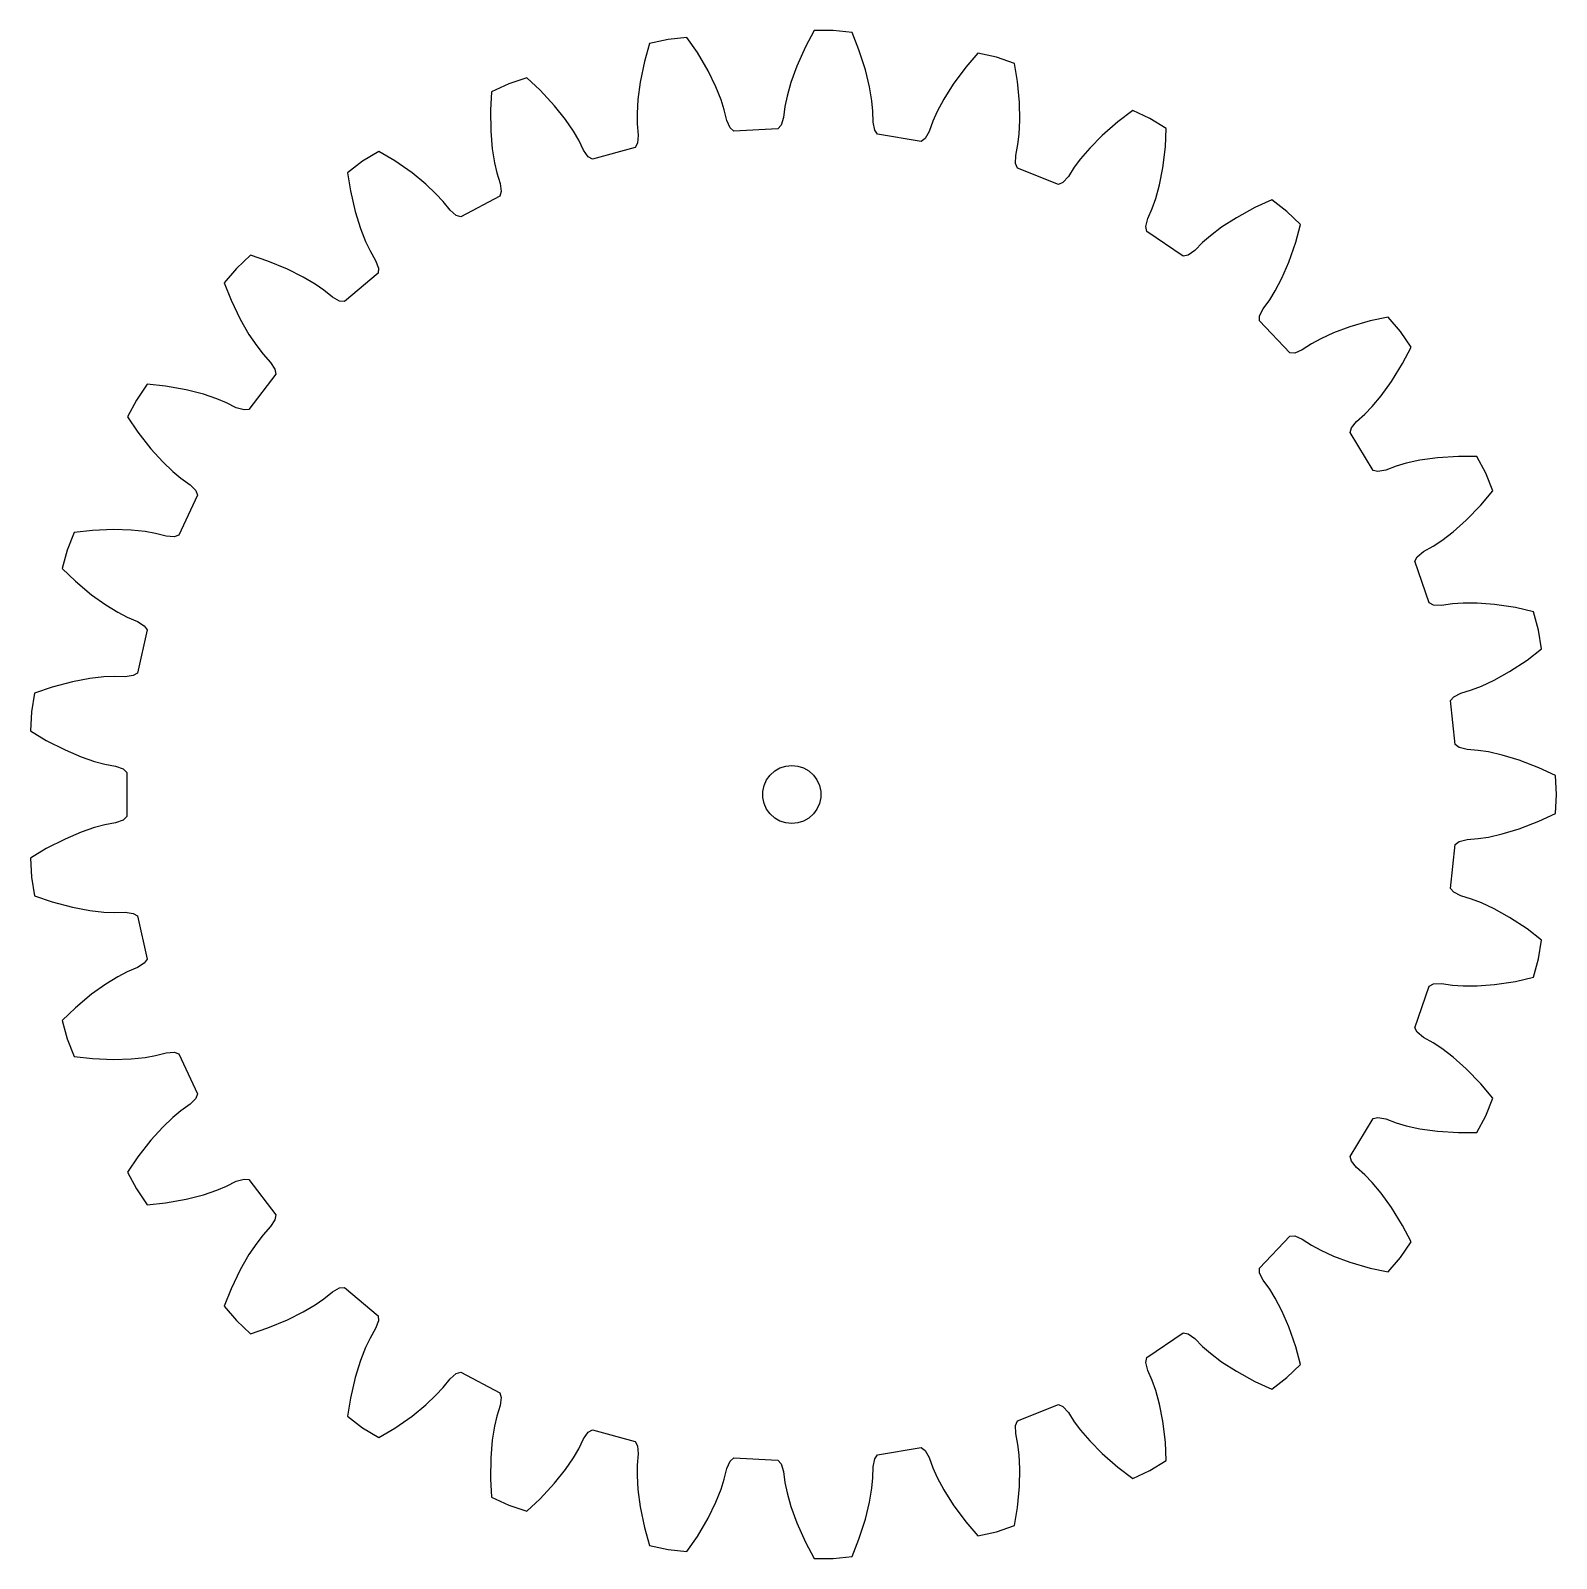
# Model space of a CAD drawing. Header units: metres. Extents: x -39.3 to 39.5, y -39.4 to 39.4.
import ezdxf

# ---------------------------------------------------------------- set-up
doc = ezdxf.new("R2010")
doc.units = ezdxf.units.M

msp = doc.modelspace()

# ---------------------------------------------------------------- linework, layer by layer
for p, q in [((-7.344, 38.74), (-7.603, 37.824)), ((-6.386, 38.95), (-7.344, 38.74)), ((-5.41, 39.057), (-6.386, 38.95)), ((-4.873, 38.272), (-5.41, 39.057)), ((1.156, 39.413), (0.706, 38.574)), ((2.137, 39.413), (1.156, 39.413)), ((3.112, 39.306), (2.137, 39.413)), ((3.469, 38.424), (3.112, 39.306)), ((-4.324, 37.331), (-4.873, 38.272)), ((0.706, 38.574), (0.262, 37.579)), ((3.802, 37.387), (3.469, 38.424)), ((9.601, 38.243), (8.982, 37.52)), ((10.559, 38.032), (9.601, 38.243)), ((11.489, 37.718), (10.559, 38.032)), ((-7.603, 37.824), (-7.822, 36.757)), ((-3.924, 36.516), (-4.324, 37.331)), ((0.262, 37.579), (-0.047, 36.726)), ((4.017, 36.506), (3.802, 37.387)), ((8.982, 37.52), (8.334, 36.644)), ((11.648, 36.78), (11.489, 37.718)), ((-14.61, 36.667), (-15.5, 36.255)), ((-13.68, 36.98), (-14.61, 36.667)), ((-12.986, 36.329), (-13.68, 36.98)), ((-12.247, 35.528), (-12.986, 36.329)), ((-7.822, 36.757), (-7.941, 35.858)), ((-3.653, 35.844), (-3.924, 36.516)), ((-0.047, 36.726), (-0.244, 36.029)), ((4.138, 35.791), (4.017, 36.506)), ((8.334, 36.644), (7.849, 35.878)), ((11.751, 35.696), (11.648, 36.78)), ((-15.5, 36.255), (-15.556, 35.305)), ((-11.682, 34.819), (-12.247, 35.528)), ((-7.941, 35.858), (-7.983, 35.134)), ((-3.487, 35.328), (-3.653, 35.844)), ((-0.353, 35.498), (-0.428, 34.93)), ((-0.244, 36.029), (-0.353, 35.498)), ((4.189, 35.251), (4.138, 35.791)), ((7.849, 35.878), (7.507, 35.239)), ((11.771, 34.789), (11.751, 35.696)), ((-15.556, 35.305), (-15.541, 34.216)), ((-11.273, 34.221), (-11.682, 34.819)), ((-7.983, 35.134), (-7.976, 34.592)), ((-3.351, 34.771), (-3.487, 35.328)), ((-3.185, 34.391), (-3.351, 34.771)), ((-0.428, 34.93), (-0.552, 34.533)), ((4.202, 34.679), (4.189, 35.251)), ((7.286, 34.744), (7.091, 34.205)), ((7.507, 35.239), (7.286, 34.744)), ((11.735, 34.065), (11.771, 34.789)), ((16.838, 34.712), (16.017, 33.996)), ((17.598, 35.285), (16.838, 34.712)), ((18.488, 34.873), (17.598, 35.285)), ((19.329, 34.367), (18.488, 34.873)), ((-15.541, 34.216), (-15.464, 33.312)), ((-10.999, 33.752), (-11.273, 34.221)), ((-7.976, 34.592), (-7.927, 34.021)), ((-7.927, 34.021), (-7.963, 33.607)), ((-2.995, 34.215), (-3.185, 34.391)), ((-0.722, 34.339), (-2.995, 34.215)), ((-0.552, 34.533), (-0.722, 34.339)), ((4.283, 34.271), (4.202, 34.679)), ((4.43, 34.059), (4.283, 34.271)), ((6.677, 33.691), (4.43, 34.059)), ((7.091, 34.205), (6.884, 33.845)), ((11.669, 33.526), (11.735, 34.065)), ((16.017, 33.996), (15.378, 33.352)), ((19.282, 33.416), (19.329, 34.367)), ((-21.309, 33.175), (-22.15, 32.669)), ((-20.492, 32.688), (-21.309, 33.175)), ((-15.464, 33.312), (-15.35, 32.596)), ((-10.747, 33.238), (-10.999, 33.752)), ((-10.503, 32.902), (-10.747, 33.238)), ((-8.087, 33.381), (-10.281, 32.772)), ((-7.963, 33.607), (-8.087, 33.381)), ((6.884, 33.845), (6.677, 33.691)), ((11.559, 32.964), (11.669, 33.526)), ((15.378, 33.352), (14.907, 32.801)), ((19.15, 32.335), (19.282, 33.416)), ((-22.15, 32.669), (-22.932, 32.075)), ((-19.599, 32.065), (-20.492, 32.688)), ((-15.35, 32.596), (-15.226, 32.068)), ((-10.281, 32.772), (-10.503, 32.902)), ((11.55, 32.549), (11.559, 32.964)), ((11.648, 32.311), (11.55, 32.549)), ((14.584, 32.365), (14.278, 31.881)), ((14.907, 32.801), (14.584, 32.365)), ((18.975, 31.445), (19.15, 32.335)), ((-22.932, 32.075), (-22.782, 31.136)), ((-18.894, 31.493), (-19.599, 32.065)), ((-15.226, 32.068), (-15.055, 31.521)), ((13.764, 31.468), (11.648, 32.311)), ((13.999, 31.573), (13.764, 31.468)), ((14.278, 31.881), (13.999, 31.573)), ((-22.782, 31.136), (-22.533, 30.075)), ((-18.366, 30.997), (-18.894, 31.493)), ((-17.998, 30.599), (-18.366, 30.997)), ((-15.073, 30.862), (-17.085, 29.795)), ((-15.001, 31.11), (-15.073, 30.862)), ((-15.055, 31.521), (-15.001, 31.11)), ((18.604, 30.234), (18.784, 30.746)), ((18.784, 30.746), (18.975, 31.445)), ((-22.533, 30.075), (-22.263, 29.209)), ((-17.641, 30.15), (-17.998, 30.599)), ((-17.331, 29.875), (-17.641, 30.15)), ((18.375, 29.709), (18.604, 30.234)), ((23.906, 30.281), (22.951, 29.758)), ((24.771, 30.677), (23.906, 30.281)), ((25.553, 30.083), (24.771, 30.677)), ((26.265, 29.408), (25.553, 30.083)), ((-22.263, 29.209), (-21.998, 28.535)), ((-17.085, 29.795), (-17.331, 29.875)), ((18.277, 29.305), (18.375, 29.709)), ((18.322, 29.051), (18.277, 29.305)), ((22.189, 29.266), (21.61, 28.83)), ((22.951, 29.758), (22.189, 29.266)), ((26.015, 28.49), (26.265, 29.408)), ((-21.998, 28.535), (-21.764, 28.045)), ((20.207, 27.774), (18.322, 29.051)), ((21.201, 28.473), (20.798, 28.066)), ((21.61, 28.83), (21.201, 28.473)), ((25.653, 27.463), (26.015, 28.49)), ((-27.943, 27.819), (-28.655, 27.144)), ((-27.04, 27.519), (-27.943, 27.819)), ((-21.764, 28.045), (-21.479, 27.548)), ((20.459, 27.826), (20.207, 27.774)), ((20.798, 28.066), (20.459, 27.826)), ((-28.655, 27.144), (-29.291, 26.396)), ((-26.033, 27.102), (-27.04, 27.519)), ((-25.223, 26.695), (-26.033, 27.102)), ((-21.355, 26.9), (-23.091, 25.426)), ((-21.479, 27.548), (-21.338, 27.158)), ((-21.338, 27.158), (-21.355, 26.9)), ((25.291, 26.631), (25.653, 27.463)), ((-29.291, 26.396), (-28.943, 25.51)), ((-24.6, 26.325), (-25.223, 26.695)), ((-24.155, 26.014), (-24.6, 26.325)), ((-23.71, 25.653), (-24.155, 26.014)), ((24.954, 25.989), (25.291, 26.631)), ((-28.943, 25.51), (-28.472, 24.528)), ((-23.348, 25.451), (-23.71, 25.653)), ((-23.091, 25.426), (-23.348, 25.451)), ((24.332, 25.064), (24.668, 25.528)), ((24.668, 25.528), (24.954, 25.989)), ((-28.472, 24.528), (-28.022, 23.74)), ((24.139, 24.434), (24.149, 24.691)), ((24.149, 24.691), (24.332, 25.064)), ((30.787, 24.634), (29.857, 24.434)), ((31.422, 23.886), (30.787, 24.634)), ((-28.022, 23.74), (-27.618, 23.139)), ((25.705, 22.78), (24.139, 24.434)), ((27.961, 23.812), (27.302, 23.511)), ((28.811, 24.129), (27.961, 23.812)), ((29.857, 24.434), (28.811, 24.129)), ((31.973, 23.074), (31.422, 23.886)), ((-27.618, 23.139), (-27.284, 22.711)), ((26.345, 22.939), (25.963, 22.777)), ((26.826, 23.25), (26.345, 22.939)), ((27.302, 23.511), (26.826, 23.25)), ((31.531, 22.232), (31.973, 23.074)), ((-27.284, 22.711), (-26.899, 22.287)), ((-26.899, 22.287), (-26.677, 21.936)), ((25.963, 22.777), (25.705, 22.78)), ((30.957, 21.306), (31.531, 22.232)), ((-26.639, 21.68), (-28.017, 19.868)), ((-26.677, 21.936), (-26.639, 21.68)), ((30.424, 20.572), (30.957, 21.306)), ((-33.27, 21.161), (-33.821, 20.349)), ((-32.324, 21.063), (-33.27, 21.161)), ((-31.251, 20.872), (-32.324, 21.063)), ((-30.372, 20.649), (-31.251, 20.872)), ((-29.684, 20.421), (-30.372, 20.649)), ((29.958, 20.017), (30.424, 20.572)), ((-33.821, 20.349), (-34.28, 19.482)), ((-29.183, 20.213), (-29.684, 20.421)), ((-28.671, 19.957), (-29.183, 20.213)), ((-28.273, 19.837), (-28.671, 19.957)), ((-28.017, 19.868), (-28.273, 19.837)), ((29.579, 19.628), (29.958, 20.017)), ((-34.28, 19.482), (-33.75, 18.692)), ((28.827, 18.673), (28.893, 18.923)), ((28.893, 18.923), (29.151, 19.248)), ((29.151, 19.248), (29.579, 19.628)), ((-33.75, 18.692), (-33.079, 17.834)), ((30.001, 16.722), (28.827, 18.673)), ((-33.079, 17.834), (-32.47, 17.161)), ((33.324, 17.371), (32.426, 17.244)), ((34.411, 17.445), (33.324, 17.371)), ((35.363, 17.44), (34.411, 17.445)), ((35.822, 16.573), (35.363, 17.44)), ((-32.47, 17.161), (-31.946, 16.661)), ((-31.946, 16.661), (-31.528, 16.315)), ((30.252, 16.663), (30.001, 16.722)), ((30.66, 16.74), (30.252, 16.663)), ((31.197, 16.94), (30.66, 16.74)), ((31.718, 17.092), (31.197, 16.94)), ((32.426, 17.244), (31.718, 17.092)), ((36.186, 15.662), (35.822, 16.573)), ((-31.528, 16.315), (-31.061, 15.983)), ((-31.061, 15.983), (-30.769, 15.688)), ((-30.677, 15.447), (-31.633, 13.38)), ((-30.769, 15.688), (-30.677, 15.447)), ((35.573, 14.934), (36.186, 15.662)), ((34.813, 14.153), (35.573, 14.934)), ((-37.041, 13.515), (-37.404, 12.603)), ((-36.096, 13.622), (-37.041, 13.515)), ((-35.007, 13.666), (-36.096, 13.622)), ((-34.101, 13.637), (-35.007, 13.666)), ((-33.38, 13.562), (-34.101, 13.637)), ((-32.846, 13.467), (-33.38, 13.562)), ((-32.29, 13.327), (-32.846, 13.467)), ((33.56, 13.109), (34.135, 13.55)), ((34.135, 13.55), (34.813, 14.153)), ((-31.876, 13.295), (-32.29, 13.327)), ((-31.633, 13.38), (-31.876, 13.295)), ((32.607, 12.531), (33.107, 12.811)), ((33.107, 12.811), (33.56, 13.109)), ((-37.404, 12.603), (-37.667, 11.657)), ((32.167, 12.04), (32.285, 12.269)), ((32.894, 9.882), (32.167, 12.04)), ((32.285, 12.269), (32.607, 12.531)), ((-37.667, 11.657), (-36.979, 11)), ((-36.979, 11), (-36.139, 10.306)), ((-36.139, 10.306), (-35.4, 9.78)), ((-35.4, 9.78), (-34.781, 9.404)), ((33.127, 9.771), (32.894, 9.882)), ((33.542, 9.757), (33.127, 9.771)), ((34.109, 9.837), (33.542, 9.757)), ((34.65, 9.874), (34.109, 9.837)), ((35.375, 9.871), (34.65, 9.874)), ((36.28, 9.801), (35.375, 9.871)), ((37.357, 9.639), (36.28, 9.801)), ((38.285, 9.431), (37.357, 9.639)), ((-34.781, 9.404), (-34.298, 9.156)), ((-34.298, 9.156), (-33.771, 8.932)), ((-33.771, 8.932), (-33.422, 8.707)), ((-33.422, 8.707), (-33.28, 8.491)), ((38.548, 8.485), (38.285, 9.431)), ((-33.28, 8.491), (-33.77, 6.267)), ((38.706, 7.517), (38.548, 8.485)), ((37.952, 6.937), (38.706, 7.517)), ((36.25, 5.895), (37.042, 6.338)), ((37.042, 6.338), (37.952, 6.937)), ((-38.18, 5.544), (-39.08, 5.236)), ((-37.127, 5.821), (-38.18, 5.544)), ((-36.235, 5.988), (-37.127, 5.821)), ((-35.515, 6.07), (-36.235, 5.988)), ((-34.973, 6.092), (-35.515, 6.07)), ((-34.4, 6.074), (-34.973, 6.092)), ((-33.989, 6.132), (-34.4, 6.074)), ((-33.77, 6.267), (-33.989, 6.132)), ((35.087, 5.394), (35.594, 5.588)), ((35.594, 5.588), (36.25, 5.895)), ((-39.08, 5.236), (-39.239, 4.268)), ((34.003, 4.843), (34.168, 5.042)), ((34.249, 2.58), (34.003, 4.843)), ((34.168, 5.042), (34.539, 5.228)), ((34.539, 5.228), (35.087, 5.394)), ((-39.239, 4.268), (-39.292, 3.288)), ((-39.292, 3.288), (-38.479, 2.793)), ((-38.479, 2.793), (-37.51, 2.296)), ((34.453, 2.421), (34.249, 2.58)), ((34.855, 2.319), (34.453, 2.421)), ((-37.51, 2.296), (-36.675, 1.941)), ((-36.675, 1.941), (-35.989, 1.707)), ((-35.989, 1.707), (-35.465, 1.569)), ((35.426, 2.275), (34.855, 2.319)), ((35.963, 2.194), (35.426, 2.275)), ((36.67, 2.035), (35.963, 2.194)), ((37.538, 1.773), (36.67, 2.035)), ((38.556, 1.383), (37.538, 1.773)), ((-35.465, 1.569), (-34.902, 1.463)), ((-34.902, 1.463), (-34.513, 1.318)), ((-34.513, 1.318), (-34.327, 1.139)), ((-34.327, 1.139), (-34.327, -1.139)), ((-1.299, 0.75), (-1.115, 1.004)), ((-1.115, 1.004), (-0.882, 1.214)), ((-0.882, 1.214), (-0.61, 1.37)), ((-0.61, 1.37), (-0.312, 1.467)), ((-0.312, 1.467), (0, 1.5)), ((0, 1.5), (0.312, 1.467)), ((0.312, 1.467), (0.61, 1.37)), ((0.61, 1.37), (0.882, 1.214)), ((0.882, 1.214), (1.115, 1.004)), ((1.115, 1.004), (1.299, 0.75)), ((39.417, 0.98), (38.556, 1.383)), ((39.47, 0), (39.417, 0.98)), ((-1.492, 0.157), (-1.427, 0.464)), ((-1.492, -0.157), (-1.492, 0.157)), ((-1.427, 0.464), (-1.299, 0.75)), ((1.299, 0.75), (1.427, 0.464)), ((1.427, 0.464), (1.492, 0.157)), ((1.492, 0.157), (1.492, -0.157)), ((39.417, -0.98), (39.47, 0)), ((-1.427, -0.464), (-1.492, -0.157)), ((-1.299, -0.75), (-1.427, -0.464)), ((-1.115, -1.004), (-1.299, -0.75)), ((1.299, -0.75), (1.115, -1.004)), ((1.427, -0.464), (1.299, -0.75)), ((1.492, -0.157), (1.427, -0.464)), ((-35.465, -1.569), (-35.989, -1.707)), ((-34.902, -1.463), (-35.465, -1.569)), ((-34.513, -1.318), (-34.902, -1.463)), ((-34.327, -1.139), (-34.513, -1.318)), ((-0.882, -1.214), (-1.115, -1.004)), ((-0.61, -1.37), (-0.882, -1.214)), ((-0.312, -1.467), (-0.61, -1.37)), ((0, -1.5), (-0.312, -1.467)), ((0.312, -1.467), (0, -1.5)), ((0.61, -1.37), (0.312, -1.467)), ((0.882, -1.214), (0.61, -1.37)), ((1.115, -1.004), (0.882, -1.214)), ((37.538, -1.773), (38.556, -1.383)), ((38.556, -1.383), (39.417, -0.98)), ((-37.51, -2.296), (-38.479, -2.793)), ((-36.675, -1.941), (-37.51, -2.296)), ((-35.989, -1.707), (-36.675, -1.941)), ((34.453, -2.421), (34.855, -2.319)), ((34.855, -2.319), (35.426, -2.275)), ((35.426, -2.275), (35.963, -2.194)), ((35.963, -2.194), (36.67, -2.035)), ((36.67, -2.035), (37.538, -1.773)), ((-38.479, -2.793), (-39.292, -3.288)), ((34.003, -4.843), (34.249, -2.58)), ((34.249, -2.58), (34.453, -2.421)), ((-39.292, -3.288), (-39.239, -4.268)), ((-39.239, -4.268), (-39.08, -5.236)), ((-39.08, -5.236), (-38.18, -5.544)), ((34.168, -5.042), (34.003, -4.843)), ((34.539, -5.228), (34.168, -5.042)), ((35.087, -5.394), (34.539, -5.228)), ((35.594, -5.588), (35.087, -5.394)), ((-38.18, -5.544), (-37.127, -5.821)), ((-37.127, -5.821), (-36.235, -5.988)), ((-36.235, -5.988), (-35.515, -6.07)), ((-35.515, -6.07), (-34.973, -6.092)), ((-34.973, -6.092), (-34.4, -6.074)), ((-34.4, -6.074), (-33.989, -6.132)), ((-33.989, -6.132), (-33.77, -6.267)), ((-33.77, -6.267), (-33.28, -8.491)), ((36.25, -5.895), (35.594, -5.588)), ((37.042, -6.338), (36.25, -5.895)), ((37.952, -6.937), (37.042, -6.338)), ((38.706, -7.517), (37.952, -6.937)), ((38.548, -8.485), (38.706, -7.517)), ((-33.28, -8.491), (-33.422, -8.707)), ((38.285, -9.431), (38.548, -8.485)), ((-34.781, -9.404), (-35.4, -9.78)), ((-34.298, -9.156), (-34.781, -9.404)), ((-33.771, -8.932), (-34.298, -9.156)), ((-33.422, -8.707), (-33.771, -8.932)), ((37.357, -9.639), (38.285, -9.431)), ((-35.4, -9.78), (-36.139, -10.306)), ((32.167, -12.04), (32.894, -9.882)), ((32.894, -9.882), (33.127, -9.771)), ((33.127, -9.771), (33.542, -9.757)), ((33.542, -9.757), (34.109, -9.837)), ((34.109, -9.837), (34.65, -9.874)), ((34.65, -9.874), (35.375, -9.871)), ((35.375, -9.871), (36.28, -9.801)), ((36.28, -9.801), (37.357, -9.639)), ((-36.979, -11), (-37.667, -11.657)), ((-36.139, -10.306), (-36.979, -11)), ((-37.667, -11.657), (-37.404, -12.603)), ((-37.404, -12.603), (-37.041, -13.515)), ((32.285, -12.269), (32.167, -12.04)), ((32.607, -12.531), (32.285, -12.269)), ((33.107, -12.811), (32.607, -12.531)), ((-32.846, -13.467), (-32.29, -13.327)), ((-32.29, -13.327), (-31.876, -13.295)), ((-31.876, -13.295), (-31.633, -13.38)), ((-31.633, -13.38), (-30.677, -15.447)), ((33.56, -13.109), (33.107, -12.811)), ((34.135, -13.55), (33.56, -13.109)), ((-37.041, -13.515), (-36.096, -13.622)), ((-36.096, -13.622), (-35.007, -13.666)), ((-35.007, -13.666), (-34.101, -13.637)), ((-34.101, -13.637), (-33.38, -13.562)), ((-33.38, -13.562), (-32.846, -13.467)), ((34.813, -14.153), (34.135, -13.55)), ((35.573, -14.934), (34.813, -14.153)), ((36.186, -15.662), (35.573, -14.934)), ((-30.769, -15.688), (-31.061, -15.983)), ((-30.677, -15.447), (-30.769, -15.688)), ((35.822, -16.573), (36.186, -15.662)), ((-31.528, -16.315), (-31.946, -16.661)), ((-31.061, -15.983), (-31.528, -16.315)), ((-32.47, -17.161), (-33.079, -17.834)), ((-31.946, -16.661), (-32.47, -17.161)), ((28.827, -18.673), (30.001, -16.722)), ((30.001, -16.722), (30.252, -16.663)), ((30.252, -16.663), (30.66, -16.74)), ((30.66, -16.74), (31.197, -16.94)), ((31.197, -16.94), (31.718, -17.092)), ((31.718, -17.092), (32.426, -17.244)), ((32.426, -17.244), (33.324, -17.371)), ((35.363, -17.44), (35.822, -16.573)), ((-33.079, -17.834), (-33.75, -18.692)), ((33.324, -17.371), (34.411, -17.445)), ((34.411, -17.445), (35.363, -17.44)), ((-33.75, -18.692), (-34.28, -19.482)), ((28.893, -18.923), (28.827, -18.673)), ((-34.28, -19.482), (-33.821, -20.349)), ((29.151, -19.248), (28.893, -18.923)), ((29.579, -19.628), (29.151, -19.248)), ((29.958, -20.017), (29.579, -19.628)), ((-33.821, -20.349), (-33.27, -21.161)), ((-30.372, -20.649), (-29.684, -20.421)), ((-29.684, -20.421), (-29.183, -20.213)), ((-29.183, -20.213), (-28.671, -19.957)), ((-28.671, -19.957), (-28.273, -19.837)), ((-28.273, -19.837), (-28.017, -19.868)), ((-28.017, -19.868), (-26.639, -21.68)), ((30.424, -20.572), (29.958, -20.017)), ((-33.27, -21.161), (-32.324, -21.063)), ((-32.324, -21.063), (-31.251, -20.872)), ((-31.251, -20.872), (-30.372, -20.649)), ((30.957, -21.306), (30.424, -20.572)), ((-26.677, -21.936), (-26.899, -22.287)), ((-26.639, -21.68), (-26.677, -21.936)), ((31.531, -22.232), (30.957, -21.306)), ((-27.284, -22.711), (-27.618, -23.139)), ((-26.899, -22.287), (-27.284, -22.711)), ((24.139, -24.434), (25.705, -22.78)), ((25.705, -22.78), (25.963, -22.777)), ((25.963, -22.777), (26.345, -22.939)), ((31.973, -23.074), (31.531, -22.232)), ((-27.618, -23.139), (-28.022, -23.74)), ((26.345, -22.939), (26.826, -23.25)), ((26.826, -23.25), (27.302, -23.511)), ((27.302, -23.511), (27.961, -23.812)), ((31.422, -23.886), (31.973, -23.074)), ((-28.022, -23.74), (-28.472, -24.528)), ((24.149, -24.691), (24.139, -24.434)), ((27.961, -23.812), (28.811, -24.129)), ((28.811, -24.129), (29.857, -24.434)), ((29.857, -24.434), (30.787, -24.634)), ((30.787, -24.634), (31.422, -23.886)), ((-28.472, -24.528), (-28.943, -25.51)), ((24.332, -25.064), (24.149, -24.691)), ((24.668, -25.528), (24.332, -25.064)), ((-28.943, -25.51), (-29.291, -26.396)), ((-24.155, -26.014), (-23.71, -25.653)), ((-23.71, -25.653), (-23.348, -25.451)), ((-23.348, -25.451), (-23.091, -25.426)), ((-23.091, -25.426), (-21.355, -26.9)), ((24.954, -25.989), (24.668, -25.528)), ((25.291, -26.631), (24.954, -25.989)), ((-29.291, -26.396), (-28.655, -27.144)), ((-26.033, -27.102), (-25.223, -26.695)), ((-25.223, -26.695), (-24.6, -26.325)), ((-24.6, -26.325), (-24.155, -26.014)), ((25.653, -27.463), (25.291, -26.631)), ((-28.655, -27.144), (-27.943, -27.819)), ((-27.943, -27.819), (-27.04, -27.519)), ((-27.04, -27.519), (-26.033, -27.102)), ((-21.479, -27.548), (-21.764, -28.045)), ((-21.338, -27.158), (-21.479, -27.548)), ((-21.355, -26.9), (-21.338, -27.158)), ((26.015, -28.49), (25.653, -27.463)), ((-21.764, -28.045), (-21.998, -28.535)), ((18.322, -29.051), (20.207, -27.774)), ((20.207, -27.774), (20.459, -27.826)), ((20.459, -27.826), (20.798, -28.066)), ((20.798, -28.066), (21.201, -28.473)), ((-21.998, -28.535), (-22.263, -29.209)), ((18.277, -29.305), (18.322, -29.051)), ((21.201, -28.473), (21.61, -28.83)), ((21.61, -28.83), (22.189, -29.266)), ((26.265, -29.408), (26.015, -28.49)), ((-22.263, -29.209), (-22.533, -30.075)), ((-17.641, -30.15), (-17.331, -29.875)), ((-17.331, -29.875), (-17.085, -29.795)), ((-17.085, -29.795), (-15.073, -30.862)), ((18.375, -29.709), (18.277, -29.305)), ((18.604, -30.234), (18.375, -29.709)), ((22.189, -29.266), (22.951, -29.758)), ((22.951, -29.758), (23.906, -30.281)), ((25.553, -30.083), (26.265, -29.408)), ((-22.533, -30.075), (-22.782, -31.136)), ((-18.366, -30.997), (-17.998, -30.599)), ((-17.998, -30.599), (-17.641, -30.15)), ((18.784, -30.746), (18.604, -30.234)), ((23.906, -30.281), (24.771, -30.677)), ((24.771, -30.677), (25.553, -30.083)), ((-22.782, -31.136), (-22.932, -32.075)), ((-19.599, -32.065), (-18.894, -31.493)), ((-18.894, -31.493), (-18.366, -30.997)), ((-15.055, -31.521), (-15.226, -32.068)), ((-15.073, -30.862), (-15.001, -31.11)), ((-15.001, -31.11), (-15.055, -31.521)), ((11.648, -32.311), (13.764, -31.468)), ((13.764, -31.468), (13.999, -31.573)), ((18.975, -31.445), (18.784, -30.746)), ((19.15, -32.335), (18.975, -31.445)), ((-22.932, -32.075), (-22.15, -32.669)), ((-20.492, -32.688), (-19.599, -32.065)), ((-15.226, -32.068), (-15.35, -32.596)), ((11.55, -32.549), (11.648, -32.311)), ((13.999, -31.573), (14.278, -31.881)), ((14.278, -31.881), (14.584, -32.365)), ((-22.15, -32.669), (-21.309, -33.175)), ((-21.309, -33.175), (-20.492, -32.688)), ((-15.35, -32.596), (-15.464, -33.312)), ((-10.747, -33.238), (-10.503, -32.902)), ((-10.503, -32.902), (-10.281, -32.772)), ((-10.281, -32.772), (-8.087, -33.381)), ((11.559, -32.964), (11.55, -32.549)), ((11.669, -33.526), (11.559, -32.964)), ((14.584, -32.365), (14.907, -32.801)), ((14.907, -32.801), (15.378, -33.352)), ((19.282, -33.416), (19.15, -32.335)), ((-15.464, -33.312), (-15.541, -34.216)), ((-11.273, -34.221), (-10.999, -33.752)), ((-10.999, -33.752), (-10.747, -33.238)), ((-8.087, -33.381), (-7.963, -33.607)), ((-7.963, -33.607), (-7.927, -34.021)), ((4.43, -34.059), (6.677, -33.691)), ((6.677, -33.691), (6.884, -33.845)), ((6.884, -33.845), (7.091, -34.205)), ((11.735, -34.065), (11.669, -33.526)), ((15.378, -33.352), (16.017, -33.996)), ((19.329, -34.367), (19.282, -33.416)), ((-15.541, -34.216), (-15.556, -35.305)), ((-11.682, -34.819), (-11.273, -34.221)), ((-7.976, -34.592), (-7.983, -35.134)), ((-7.927, -34.021), (-7.976, -34.592)), ((-3.351, -34.771), (-3.185, -34.391)), ((-3.185, -34.391), (-2.995, -34.215)), ((-2.995, -34.215), (-0.722, -34.339)), ((-0.722, -34.339), (-0.552, -34.533)), ((-0.552, -34.533), (-0.428, -34.93)), ((4.189, -35.251), (4.202, -34.679)), ((4.202, -34.679), (4.283, -34.271)), ((4.283, -34.271), (4.43, -34.059)), ((7.091, -34.205), (7.286, -34.744)), ((11.771, -34.789), (11.735, -34.065)), ((16.017, -33.996), (16.838, -34.712)), ((18.488, -34.873), (19.329, -34.367)), ((-15.556, -35.305), (-15.5, -36.255)), ((-12.247, -35.528), (-11.682, -34.819)), ((-7.983, -35.134), (-7.941, -35.858)), ((-3.653, -35.844), (-3.487, -35.328)), ((-3.487, -35.328), (-3.351, -34.771)), ((-0.428, -34.93), (-0.353, -35.498)), ((4.138, -35.791), (4.189, -35.251)), ((7.286, -34.744), (7.507, -35.239)), ((7.507, -35.239), (7.849, -35.878)), ((11.751, -35.696), (11.771, -34.789)), ((16.838, -34.712), (17.598, -35.285)), ((17.598, -35.285), (18.488, -34.873)), ((-15.5, -36.255), (-14.61, -36.667)), ((-12.986, -36.329), (-12.247, -35.528)), ((-7.941, -35.858), (-7.822, -36.757)), ((-3.924, -36.516), (-3.653, -35.844)), ((-0.353, -35.498), (-0.244, -36.029)), ((-0.244, -36.029), (-0.047, -36.726)), ((4.017, -36.506), (4.138, -35.791)), ((7.849, -35.878), (8.334, -36.644)), ((11.648, -36.78), (11.751, -35.696)), ((-14.61, -36.667), (-13.68, -36.98)), ((-13.68, -36.98), (-12.986, -36.329)), ((-7.822, -36.757), (-7.603, -37.824)), ((-4.324, -37.331), (-3.924, -36.516)), ((-0.047, -36.726), (0.262, -37.579)), ((3.802, -37.387), (4.017, -36.506)), ((8.334, -36.644), (8.982, -37.52)), ((11.489, -37.718), (11.648, -36.78)), ((-7.603, -37.824), (-7.344, -38.74)), ((-4.873, -38.272), (-4.324, -37.331)), ((0.262, -37.579), (0.706, -38.574)), ((3.469, -38.424), (3.802, -37.387)), ((8.982, -37.52), (9.601, -38.243)), ((10.559, -38.032), (11.489, -37.718)), ((-5.41, -39.057), (-4.873, -38.272)), ((0.706, -38.574), (1.156, -39.413)), ((3.112, -39.306), (3.469, -38.424)), ((9.601, -38.243), (10.559, -38.032)), ((-7.344, -38.74), (-6.386, -38.95)), ((-6.386, -38.95), (-5.41, -39.057)), ((1.156, -39.413), (2.137, -39.413)), ((2.137, -39.413), (3.112, -39.306))]:
    msp.add_line(p, q)

doc.saveas('drawing.dxf')
